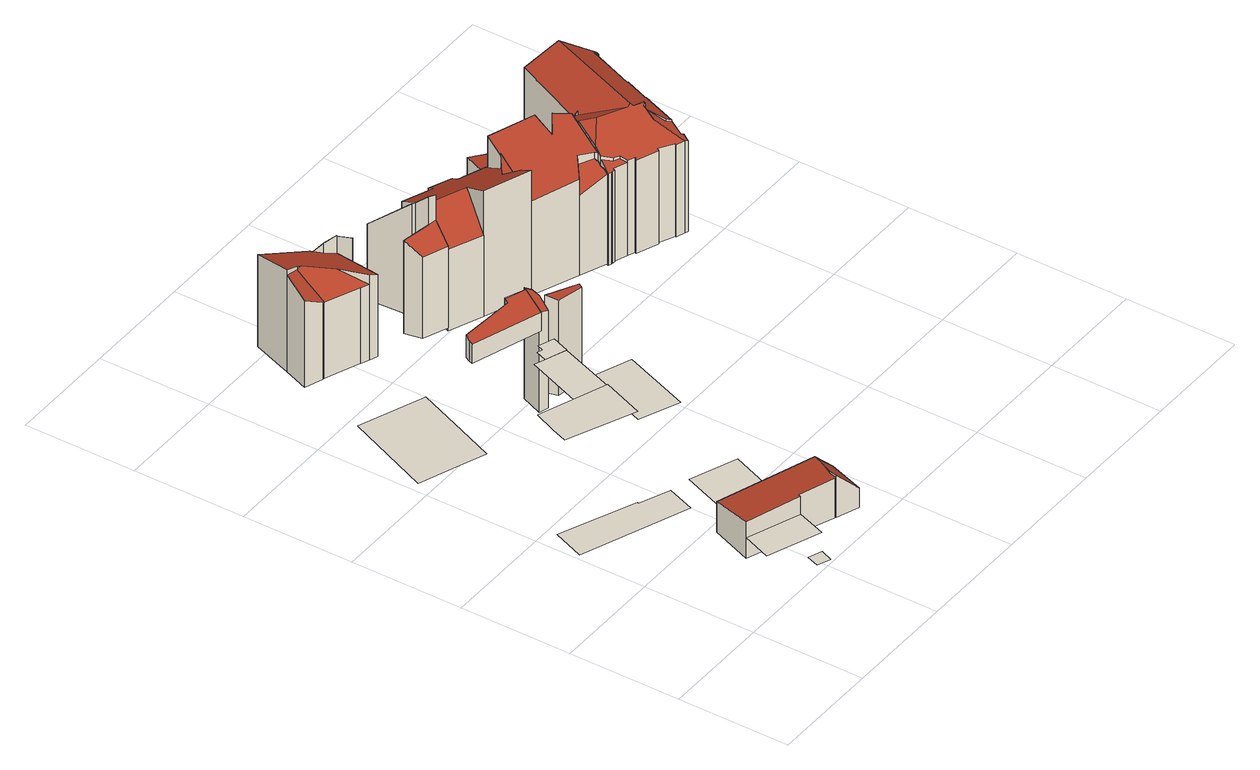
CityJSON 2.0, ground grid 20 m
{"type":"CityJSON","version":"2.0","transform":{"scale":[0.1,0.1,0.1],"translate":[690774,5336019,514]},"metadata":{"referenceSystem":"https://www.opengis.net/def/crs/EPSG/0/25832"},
"CityObjects":{
"building1":{"type":"Building","attributes":{"area_m2":55.53,"max_x":690797.88,"max_y":5336030,"min_x":690786.38,"min_y":5336021.5,"rf_extrusion_mode":"skip","rf_force_lod11":false,"rf_h_ground":518.7,"rf_h_pc_98p":0,"rf_h_roof_50p":0,"rf_h_roof_70p":0,"rf_h_roof_max":0,"rf_h_roof_min":0,"rf_is_glass_roof":false,"rf_nodata_frac":0.977,"rf_nodata_r":0,"rf_pc_select":"_HIGHEST_YET_INSUFFICIENT_COVERAGE","rf_pc_year":2026,"rf_pointcloud_unusable":true,"rf_pt_density":11.2,"rf_roof_planes":0,"rf_roof_type":"no points","rf_success":true,"rf_t_run":9,"source_file":"690_5336.gml"},"geometry":[{"type":"MultiSurface","lod":"0","boundaries":[[[0,1,2,3]]]}]},
"building2":{"type":"Building","attributes":{"area_m2":118.25,"max_x":690795.81,"max_y":5336057,"min_x":690774.81,"min_y":5336044,"rf_extrusion_mode":"skip","rf_force_lod11":false,"rf_h_ground":514.73,"rf_h_pc_98p":0,"rf_h_roof_50p":0,"rf_h_roof_70p":0,"rf_h_roof_max":0,"rf_h_roof_min":0,"rf_is_glass_roof":false,"rf_nodata_frac":1,"rf_nodata_r":0,"rf_pc_select":"_HIGHEST_YET_INSUFFICIENT_COVERAGE","rf_pc_year":0,"rf_pointcloud_unusable":true,"rf_pt_density":0,"rf_roof_planes":0,"rf_roof_type":"no points","rf_success":true,"rf_t_run":0,"source_file":"690_5336.gml"},"geometry":[{"type":"MultiSurface","lod":"0","boundaries":[[[4,5,6,7,8,9,10]]]}]},
"building3":{"type":"Building","attributes":{"area_m2":5.8,"max_x":690795.94,"max_y":5336022.5,"min_x":690792.81,"min_y":5336019,"rf_extrusion_mode":"skip","rf_force_lod11":false,"rf_h_ground":515.04,"rf_h_pc_98p":0,"rf_h_roof_50p":0,"rf_h_roof_70p":0,"rf_h_roof_max":0,"rf_h_roof_min":0,"rf_is_glass_roof":false,"rf_nodata_frac":0.25,"rf_nodata_r":0,"rf_pc_select":"_HIGHEST_YET_INSUFFICIENT_COVERAGE","rf_pc_year":2026,"rf_pointcloud_unusable":true,"rf_pt_density":12.44,"rf_roof_planes":0,"rf_roof_type":"no points","rf_success":true,"rf_t_run":3,"source_file":"690_5336.gml"},"geometry":[{"type":"MultiSurface","lod":"0","boundaries":[[[11,12,13,14]]]}]},
"building4":{"type":"Building","attributes":{"area_m2":101.1,"max_x":690793.38,"max_y":5336063.5,"min_x":690778.38,"min_y":5336051.5,"rf_extrusion_mode":"skip","rf_force_lod11":false,"rf_h_ground":532.24,"rf_h_pc_98p":0,"rf_h_roof_50p":0,"rf_h_roof_70p":0,"rf_h_roof_max":0,"rf_h_roof_min":0,"rf_is_glass_roof":false,"rf_nodata_frac":1,"rf_nodata_r":0,"rf_pc_select":"_HIGHEST_YET_INSUFFICIENT_COVERAGE","rf_pc_year":0,"rf_pointcloud_unusable":true,"rf_pt_density":0,"rf_roof_planes":0,"rf_roof_type":"no points","rf_success":true,"rf_t_run":0,"source_file":"690_5336.gml"},"geometry":[{"type":"MultiSurface","lod":"0","boundaries":[[[15,16,17,18,19]]]}]},
"building5":{"type":"Building","attributes":{"area_m2":160.46,"max_x":690811.12,"max_y":5336037.5,"min_x":690788.38,"min_y":5336023,"rf_extrusion_mode":"standard","rf_force_lod11":false,"rf_h_ground":514.7,"rf_h_pc_98p":0,"rf_h_roof_50p":521.71,"rf_h_roof_70p":521.96,"rf_h_roof_max":522.35,"rf_h_roof_min":518.34,"rf_is_glass_roof":false,"rf_nodata_frac":0.54,"rf_nodata_r":0,"rf_pc_select":"_HIGHEST_YET_INSUFFICIENT_COVERAGE","rf_pc_year":2026,"rf_pointcloud_unusable":false,"rf_pt_density":106.25,"rf_ridgelines":0,"rf_rmse_lod22":0.366,"rf_roof_planes":8,"rf_roof_type":"slanted","rf_success":true,"rf_t_run":73,"rf_volume_lod22":1045.81,"source_file":"690_5336.gml"},"children":["building5-1"]},
"building5-1":{"type":"BuildingPart","parents":["building5"],"geometry":[{"type":"Solid","lod":"2.2","boundaries":[[[[20,21,22,23,24,25,26,27,28]],[[29,21,20,30]],[[30,20,28,31]],[[31,28,27,32]],[[33,24,23,34]],[[32,27,26,35]],[[34,23,22,36]],[[37,38,25,24,33]],[[36,22,21,29]],[[39,40,38,37]],[[35,26,25,38]],[[40,39,41]],[[40,41,36,29,30,31,32,35,38]],[[41,39,37,33,34,36]]]],"semantics":{"surfaces":[{"type":"GroundSurface"},{"type":"WallSurface","on_footprint_edge":true},{"type":"WallSurface","on_footprint_edge":false},{"type":"RoofSurface","rf_azimuth":6.08,"rf_h_roof_50p":521.41,"rf_h_roof_70p":521.65,"rf_h_roof_max":522.55,"rf_h_roof_min":520.53,"rf_slope":9.04},{"type":"RoofSurface","rf_azimuth":107.22,"rf_h_roof_50p":520.09,"rf_h_roof_70p":520.89,"rf_h_roof_max":522.55,"rf_h_roof_min":517.93,"rf_slope":44.52}],"values":[[0,1,1,1,1,1,1,1,1,2,1,2,3,4]]}}]},
"building6":{"type":"Building","attributes":{"area_m2":212.73,"max_x":690792.81,"max_y":5336096.5,"min_x":690774.56,"min_y":5336076.5,"rf_extrusion_mode":"standard","rf_force_lod11":false,"rf_h_ground":515.73,"rf_h_pc_98p":0,"rf_h_roof_50p":534.66,"rf_h_roof_70p":534.77,"rf_h_roof_max":535.05,"rf_h_roof_min":531,"rf_is_glass_roof":false,"rf_nodata_frac":0.582,"rf_nodata_r":0,"rf_pc_select":"_HIGHEST_YET_INSUFFICIENT_COVERAGE","rf_pc_year":2026,"rf_pointcloud_unusable":false,"rf_pt_density":7.04,"rf_ridgelines":0,"rf_rmse_lod22":0,"rf_roof_planes":2,"rf_roof_type":"slanted","rf_success":true,"rf_t_run":19,"rf_volume_lod22":0,"source_file":"690_5336.gml"},"geometry":[{"type":"MultiSurface","lod":"0","boundaries":[[[42,43,44,45,46,47,48,49]]]}]},
"building7":{"type":"Building","attributes":{"area_m2":65.28,"max_x":690797.19,"max_y":5336071,"min_x":690787.69,"min_y":5336059,"rf_extrusion_mode":"skip","rf_force_lod11":false,"rf_h_ground":531.93,"rf_h_pc_98p":0,"rf_h_roof_50p":0,"rf_h_roof_70p":0,"rf_h_roof_max":0,"rf_h_roof_min":0,"rf_is_glass_roof":false,"rf_nodata_frac":0.969,"rf_nodata_r":0,"rf_pc_select":"_HIGHEST_YET_INSUFFICIENT_COVERAGE","rf_pc_year":2026,"rf_pointcloud_unusable":true,"rf_pt_density":4.5,"rf_roof_planes":0,"rf_roof_type":"no points","rf_success":true,"rf_t_run":5,"source_file":"690_5336.gml"},"geometry":[{"type":"MultiSurface","lod":"0","boundaries":[[[50,51,52,53]]]}]},
"building8":{"type":"Building","attributes":{"area_m2":98.35,"max_x":690802.12,"max_y":5336063,"min_x":690790.44,"min_y":5336048.5,"rf_extrusion_mode":"skip","rf_force_lod11":false,"rf_h_ground":530.83,"rf_h_pc_98p":0,"rf_h_roof_50p":0,"rf_h_roof_70p":0,"rf_h_roof_max":0,"rf_h_roof_min":0,"rf_is_glass_roof":false,"rf_nodata_frac":0.954,"rf_nodata_r":0,"rf_pc_select":"_HIGHEST_YET_INSUFFICIENT_COVERAGE","rf_pc_year":2026,"rf_pointcloud_unusable":true,"rf_pt_density":10.67,"rf_roof_planes":0,"rf_roof_type":"no points","rf_success":true,"rf_t_run":2,"source_file":"690_5336.gml"},"geometry":[{"type":"MultiSurface","lod":"0","boundaries":[[[54,55,56,57]]]}]},
"building9":{"type":"Building","attributes":{"area_m2":113.41,"max_x":690807.62,"max_y":5336048,"min_x":690794.75,"min_y":5336033,"rf_extrusion_mode":"standard","rf_force_lod11":false,"rf_h_ground":514.87,"rf_h_pc_98p":0,"rf_h_roof_50p":518.56,"rf_h_roof_70p":518.6,"rf_h_roof_max":518.79,"rf_h_roof_min":518.4,"rf_is_glass_roof":false,"rf_nodata_frac":0.562,"rf_nodata_r":0,"rf_pc_select":"_HIGHEST_YET_INSUFFICIENT_COVERAGE","rf_pc_year":2026,"rf_pointcloud_unusable":false,"rf_pt_density":38.87,"rf_ridgelines":0,"rf_rmse_lod22":0,"rf_roof_planes":2,"rf_roof_type":"slanted","rf_success":true,"rf_t_run":36,"rf_volume_lod22":0,"source_file":"690_5336.gml"},"geometry":[{"type":"MultiSurface","lod":"0","boundaries":[[[58,59,60,61]]]}]},
"building10":{"type":"Building","attributes":{"area_m2":12.14,"max_x":690798.31,"max_y":5336073,"min_x":690793.38,"min_y":5336069,"rf_extrusion_mode":"skip","rf_force_lod11":false,"rf_h_ground":531.98,"rf_h_pc_98p":0,"rf_h_roof_50p":0,"rf_h_roof_70p":0,"rf_h_roof_max":0,"rf_h_roof_min":0,"rf_is_glass_roof":false,"rf_nodata_frac":0.854,"rf_nodata_r":0,"rf_pc_select":"_HIGHEST_YET_INSUFFICIENT_COVERAGE","rf_pc_year":2026,"rf_pointcloud_unusable":true,"rf_pt_density":9.14,"rf_roof_planes":0,"rf_roof_type":"no points","rf_success":true,"rf_t_run":3,"source_file":"690_5336.gml"},"geometry":[{"type":"MultiSurface","lod":"0","boundaries":[[[62,63,64,65,66,67]]]}]},
"building11":{"type":"Building","attributes":{"area_m2":177.84,"max_x":690805,"max_y":5336092,"min_x":690786.44,"min_y":5336074.5,"rf_extrusion_mode":"standard","rf_force_lod11":false,"rf_h_ground":530.38,"rf_h_pc_98p":0,"rf_h_roof_50p":534.6,"rf_h_roof_70p":534.94,"rf_h_roof_max":535.57,"rf_h_roof_min":533.86,"rf_is_glass_roof":false,"rf_nodata_frac":0.582,"rf_nodata_r":0,"rf_pc_select":"_HIGHEST_YET_INSUFFICIENT_COVERAGE","rf_pc_year":2026,"rf_pointcloud_unusable":false,"rf_pt_density":15,"rf_ridgelines":0,"rf_rmse_lod22":1.59,"rf_roof_planes":4,"rf_roof_type":"slanted","rf_success":true,"rf_t_run":35,"rf_volume_lod22":176.62,"source_file":"690_5336.gml"},"children":["building11-1"]},
"building11-1":{"type":"BuildingPart","parents":["building11"],"geometry":[{"type":"Solid","lod":"2.2","boundaries":[[[[68,69,70,71,72,73,74]],[[75,69,68,76]],[[77,70,69,75]],[[76,68,74,78]],[[78,74,73,79]],[[79,73,72,80]],[[80,72,71,81]],[[81,71,70,77]],[[81,77,75,76,78,79,80]]]],"semantics":{"surfaces":[{"type":"GroundSurface"},{"type":"WallSurface","on_footprint_edge":true},{"type":"RoofSurface","rf_azimuth":197.82,"rf_h_roof_50p":534.74,"rf_h_roof_70p":535,"rf_h_roof_max":535.82,"rf_h_roof_min":534.07,"rf_slope":22.15}],"values":[[0,1,1,1,1,1,1,1,2]]}}]},
"building12":{"type":"Building","attributes":{"area_m2":165.88,"max_x":690801.81,"max_y":5336120.5,"min_x":690784.88,"min_y":5336104,"rf_extrusion_mode":"standard","rf_force_lod11":false,"rf_h_ground":515.28,"rf_h_pc_98p":0,"rf_h_roof_50p":531.45,"rf_h_roof_70p":532.39,"rf_h_roof_max":534.42,"rf_h_roof_min":529.34,"rf_h_roof_ridge":533.13,"rf_is_glass_roof":false,"rf_nodata_frac":0.485,"rf_nodata_r":0,"rf_pc_select":"_HIGHEST_YET_INSUFFICIENT_COVERAGE","rf_pc_year":2026,"rf_pointcloud_unusable":false,"rf_pt_density":13.06,"rf_ridgelines":2,"rf_rmse_lod22":0.386,"rf_roof_planes":6,"rf_roof_type":"slanted","rf_success":true,"rf_t_run":27,"rf_volume_lod22":2666.21,"source_file":"690_5336.gml"},"children":["building12-1"]},
"building12-1":{"type":"BuildingPart","parents":["building12"],"geometry":[{"type":"Solid","lod":"2.2","boundaries":[[[[82,83,84,85,86,87,88,89,90,91,92,93,94]],[[95,96,82,94,97]],[[96,95,98]],[[99,87,86,100]],[[101,88,87,99]],[[102,89,88,101]],[[103,90,89,102,104]],[[105,84,83,106]],[[107,85,84,105]],[[108,109,93,92,110]],[[97,94,93,109]],[[110,92,91,111]],[[112,113,114]],[[111,115,114]],[[100,86,85,107]],[[115,111,91,90,103]],[[106,83,82,96]],[[113,112,109,108]],[[104,102,116,117]],[[117,116,118,119]],[[119,118,120]],[[113,108,110,111,114]],[[120,118,116,107,105,106,96,98]],[[116,102,101,99,100,107]],[[119,120,98,95,97,109,112,114,115,103,104,117]]]],"semantics":{"surfaces":[{"type":"GroundSurface"},{"type":"WallSurface","on_footprint_edge":true},{"type":"WallSurface","on_footprint_edge":false},{"type":"RoofSurface","rf_azimuth":12.94,"rf_h_roof_50p":529.82,"rf_h_roof_70p":530.28,"rf_h_roof_max":531.16,"rf_h_roof_min":528.64,"rf_slope":53.8},{"type":"RoofSurface","rf_azimuth":200.93,"rf_h_roof_50p":531.39,"rf_h_roof_70p":531.89,"rf_h_roof_max":533.23,"rf_h_roof_min":529.88,"rf_slope":28.99},{"type":"RoofSurface","rf_azimuth":150.1,"rf_h_roof_50p":532.22,"rf_h_roof_70p":532.74,"rf_h_roof_max":533.92,"rf_h_roof_min":530.18,"rf_slope":35.07},{"type":"RoofSurface","rf_azimuth":77.06,"rf_h_roof_50p":531.25,"rf_h_roof_70p":532.01,"rf_h_roof_max":534.49,"rf_h_roof_min":528.33,"rf_slope":24.12}],"values":[[0,1,2,1,1,1,1,1,1,1,1,1,2,2,1,1,1,2,2,2,2,3,4,5,6]]}}]},
"building13":{"type":"Building","attributes":{"area_m2":359.8,"max_x":690824.88,"max_y":5336087.5,"min_x":690795,"min_y":5336060.5,"rf_extrusion_mode":"standard","rf_force_lod11":false,"rf_h_ground":514.61,"rf_h_pc_98p":0,"rf_h_roof_50p":532.98,"rf_h_roof_70p":533.45,"rf_h_roof_max":535.52,"rf_h_roof_min":532.09,"rf_h_roof_ridge":532.59,"rf_is_glass_roof":false,"rf_nodata_frac":0.483,"rf_nodata_r":0,"rf_pc_select":"_HIGHEST_YET_INSUFFICIENT_COVERAGE","rf_pc_year":2026,"rf_pointcloud_unusable":false,"rf_pt_density":21.62,"rf_ridgelines":1,"rf_rmse_lod22":8.16,"rf_roof_planes":8,"rf_roof_type":"slanted","rf_success":true,"rf_t_run":61,"rf_volume_lod22":271.05,"source_file":"690_5336.gml"},"children":["building13-1","building13-2"]},
"building13-1":{"type":"BuildingPart","parents":["building13"],"geometry":[{"type":"Solid","lod":"2.2","boundaries":[[[[121,122,123,124]],[[125,123,122,126]],[[127,124,123,125]],[[128,121,124,127]],[[126,122,121,128]],[[126,128,127,125]]]],"semantics":{"surfaces":[{"type":"GroundSurface"},{"type":"WallSurface","on_footprint_edge":true},{"type":"RoofSurface","rf_azimuth":155.1,"rf_h_roof_50p":532.8,"rf_h_roof_70p":532.94,"rf_h_roof_max":533.26,"rf_h_roof_min":532.35,"rf_slope":11.82}],"values":[[0,1,1,1,1,2]]}}]},
"building13-2":{"type":"BuildingPart","parents":["building13"],"geometry":[{"type":"Solid","lod":"2.2","boundaries":[[[[129,130,131,132,133]],[[134,130,129,135]],[[135,129,133,136]],[[137,131,130,134]],[[138,132,131,137]],[[136,133,132,138]],[[136,138,137,134,135]]]],"semantics":{"surfaces":[{"type":"GroundSurface"},{"type":"WallSurface","on_footprint_edge":true},{"type":"RoofSurface","rf_azimuth":170.48,"rf_h_roof_50p":534.55,"rf_h_roof_70p":534.93,"rf_h_roof_max":535.84,"rf_h_roof_min":533.54,"rf_slope":30.29}],"values":[[0,1,1,1,1,1,2]]}}]},
"building14":{"type":"Building","attributes":{"area_m2":167.84,"max_x":690814.25,"max_y":5336116,"min_x":690797.38,"min_y":5336099.5,"rf_extrusion_mode":"standard","rf_force_lod11":false,"rf_h_ground":515.13,"rf_h_pc_98p":0,"rf_h_roof_50p":532.86,"rf_h_roof_70p":533.38,"rf_h_roof_max":535.61,"rf_h_roof_min":531.11,"rf_is_glass_roof":false,"rf_nodata_frac":0.7,"rf_nodata_r":0,"rf_pc_select":"_HIGHEST_YET_INSUFFICIENT_COVERAGE","rf_pc_year":2026,"rf_pointcloud_unusable":false,"rf_pt_density":10.59,"rf_ridgelines":0,"rf_rmse_lod22":1.65,"rf_roof_planes":4,"rf_roof_type":"slanted","rf_success":true,"rf_t_run":15,"rf_volume_lod22":1025.68,"source_file":"690_5336.gml"},"children":["building14-1","building14-2"]},
"building14-1":{"type":"BuildingPart","parents":["building14"],"geometry":[{"type":"Solid","lod":"2.2","boundaries":[[[[139,140,141,142,143,144,145,146,147]],[[148,140,139,149]],[[150,151,142,141,152]],[[153,143,142,151]],[[154,146,145,155]],[[156,144,143,153]],[[157,147,146,154,158]],[[158,154,151,150]],[[152,141,140,148]],[[149,139,147,157]],[[155,145,144,156]],[[149,157,158,150,152,148]],[[155,156,153,151,154]]]],"semantics":{"surfaces":[{"type":"GroundSurface"},{"type":"WallSurface","on_footprint_edge":true},{"type":"WallSurface","on_footprint_edge":false},{"type":"RoofSurface","rf_azimuth":28.07,"rf_h_roof_50p":532.47,"rf_h_roof_70p":534.18,"rf_h_roof_max":538.53,"rf_h_roof_min":528.52,"rf_slope":46.12},{"type":"RoofSurface","rf_azimuth":201.78,"rf_h_roof_50p":532.26,"rf_h_roof_70p":532.72,"rf_h_roof_max":538.53,"rf_h_roof_min":530.86,"rf_slope":39.88}],"values":[[0,1,1,1,1,1,1,2,1,1,1,3,4]]}}]},
"building14-2":{"type":"BuildingPart","parents":["building14"],"geometry":[{"type":"Solid","lod":"2.2","boundaries":[[[[159,160,161]],[[162,161,160,163]],[[164,159,161,162]],[[163,160,159,164]],[[163,164,162]]]],"semantics":{"surfaces":[{"type":"GroundSurface"},{"type":"WallSurface","on_footprint_edge":true},{"type":"RoofSurface","rf_azimuth":24.41,"rf_h_roof_50p":528.65,"rf_h_roof_70p":529,"rf_h_roof_max":530.12,"rf_h_roof_min":527.68,"rf_slope":59.37}],"values":[[0,1,1,1,2]]}}]},
"building15":{"type":"Building","attributes":{"area_m2":195.93,"max_x":690828.19,"max_y":5336111,"min_x":690809.56,"min_y":5336094,"rf_extrusion_mode":"standard","rf_force_lod11":false,"rf_h_ground":514.5,"rf_h_pc_98p":0,"rf_h_roof_50p":533.94,"rf_h_roof_70p":534.5,"rf_h_roof_max":536.27,"rf_h_roof_min":531.11,"rf_h_roof_ridge":535.32,"rf_is_glass_roof":false,"rf_nodata_frac":0.662,"rf_nodata_r":0,"rf_pc_select":"_HIGHEST_YET_INSUFFICIENT_COVERAGE","rf_pc_year":2026,"rf_pointcloud_unusable":false,"rf_pt_density":10.07,"rf_ridgelines":1,"rf_rmse_lod22":0.981,"rf_roof_planes":3,"rf_roof_type":"slanted","rf_success":true,"rf_t_run":32,"rf_volume_lod22":3815.87,"source_file":"690_5336.gml"},"children":["building15-1"]},
"building15-1":{"type":"BuildingPart","parents":["building15"],"geometry":[{"type":"Solid","lod":"2.2","boundaries":[[[[165,166,167,168,169,170,171,172,173,174,175,176]],[[177,172,171,178]],[[179,173,172,177]],[[178,171,170,180]],[[180,170,169,181]],[[181,169,168,182]],[[183,166,165,184]],[[185,167,166,183]],[[184,186,187]],[[188,174,173,179]],[[189,175,174,188,190]],[[186,184,165,176,191]],[[192,193,194]],[[190,188,194]],[[182,168,167,185]],[[191,176,175,189,195]],[[195,189,193,192]],[[187,185,183,184]],[[195,192,194,188,179,177,178,180,181,182,185,187,186,191]],[[193,189,190,194]]]],"semantics":{"surfaces":[{"type":"GroundSurface"},{"type":"WallSurface","on_footprint_edge":true},{"type":"WallSurface","on_footprint_edge":false},{"type":"RoofSurface","rf_azimuth":201.01,"rf_h_roof_50p":533.13,"rf_h_roof_70p":534.25,"rf_h_roof_max":538.26,"rf_h_roof_min":530.23,"rf_slope":43.2},{"type":"RoofSurface","rf_azimuth":21.63,"rf_h_roof_50p":533.82,"rf_h_roof_70p":535.14,"rf_h_roof_max":538.54,"rf_h_roof_min":530.19,"rf_slope":30.59},{"type":"RoofSurface","rf_azimuth":179.16,"rf_h_roof_50p":535.66,"rf_h_roof_70p":535.9,"rf_h_roof_max":536.68,"rf_h_roof_min":534.44,"rf_slope":25.97}],"values":[[0,1,1,1,1,1,1,1,2,1,1,1,2,2,1,1,2,3,4,5]]}}]},
"building16":{"type":"Building","attributes":{"area_m2":160.98,"max_x":690840.81,"max_y":5336104.5,"min_x":690823.75,"min_y":5336088.5,"rf_extrusion_mode":"standard","rf_force_lod11":false,"rf_h_ground":514.56,"rf_h_pc_98p":0,"rf_h_roof_50p":532.18,"rf_h_roof_70p":533.89,"rf_h_roof_max":536.27,"rf_h_roof_min":530.03,"rf_is_glass_roof":false,"rf_nodata_frac":0.599,"rf_nodata_r":0,"rf_pc_select":"_HIGHEST_YET_INSUFFICIENT_COVERAGE","rf_pc_year":2026,"rf_pointcloud_unusable":false,"rf_pt_density":50.25,"rf_ridgelines":0,"rf_rmse_lod22":0.917,"rf_roof_planes":9,"rf_roof_type":"slanted","rf_success":true,"rf_t_run":35,"rf_volume_lod22":3277.79,"source_file":"690_5336.gml"},"children":["building16-1"]},
"building16-1":{"type":"BuildingPart","parents":["building16"],"geometry":[{"type":"Solid","lod":"2.2","boundaries":[[[[196,197,198,199,200,201,202,203,204,205]],[[206,207,203,202,208]],[[209,204,203,207]],[[210,200,199,211,212]],[[213,205,204,209]],[[214,215,196,205,213,216]],[[217,201,200,210]],[[218,208,202,201,217]],[[211,199,198,219]],[[220,221,208,218]],[[219,198,197,222,223]],[[223,222,224,225]],[[226,227,221,220]],[[227,228,207,206]],[[216,213,228,227,226]],[[229,230,231,215,214]],[[232,233,234,235]],[[235,234,231,230]],[[225,224,233,232]],[[222,197,196,215]],[[212,211,236,237]],[[237,236,230,229]],[[227,206,208,221]],[[228,213,209,207]],[[237,229,214,216,226,220,218,217,210,212]],[[222,215,231,234,233,224]],[[230,236,211,219,223,225,232,235]]]],"semantics":{"surfaces":[{"type":"GroundSurface"},{"type":"WallSurface","on_footprint_edge":true},{"type":"WallSurface","on_footprint_edge":false},{"type":"RoofSurface","rf_azimuth":7.25,"rf_h_roof_50p":530.98,"rf_h_roof_70p":536.95,"rf_h_roof_max":538.15,"rf_h_roof_min":529.79,"rf_slope":37.49},{"type":"RoofSurface","rf_azimuth":20.09,"rf_h_roof_50p":530.09,"rf_h_roof_70p":530.36,"rf_h_roof_max":537.84,"rf_h_roof_min":529.52,"rf_slope":31.36},{"type":"RoofSurface","rf_azimuth":205.95,"rf_h_roof_50p":535.66,"rf_h_roof_70p":536.58,"rf_h_roof_max":538.26,"rf_h_roof_min":532.8,"rf_slope":24.04},{"type":"RoofSurface","rf_azimuth":189.82,"rf_h_roof_50p":531.64,"rf_h_roof_70p":531.8,"rf_h_roof_max":532.14,"rf_h_roof_min":530.42,"rf_slope":42.66},{"type":"RoofSurface","rf_azimuth":230.39,"rf_h_roof_50p":532.16,"rf_h_roof_70p":532.63,"rf_h_roof_max":534.65,"rf_h_roof_min":530.42,"rf_slope":36.21}],"values":[[0,1,1,1,1,1,1,1,1,2,1,2,2,2,2,2,2,2,2,1,2,2,3,4,5,6,7]]}}]},
"building17":{"type":"Building","attributes":{"area_m2":28.83,"max_x":690843.75,"max_y":5336116,"min_x":690836.75,"min_y":5336109,"rf_extrusion_mode":"standard","rf_force_lod11":false,"rf_h_ground":514.51,"rf_h_pc_98p":0,"rf_h_roof_50p":520.18,"rf_h_roof_70p":521.55,"rf_h_roof_max":522,"rf_h_roof_min":519.98,"rf_is_glass_roof":false,"rf_nodata_frac":0.623,"rf_nodata_r":0,"rf_pc_select":"_HIGHEST_YET_INSUFFICIENT_COVERAGE","rf_pc_year":2026,"rf_pointcloud_unusable":false,"rf_pt_density":70.79,"rf_ridgelines":0,"rf_rmse_lod22":0.244,"rf_roof_planes":2,"rf_roof_type":"slanted","rf_success":true,"rf_t_run":23,"rf_volume_lod22":179.3,"source_file":"690_5336.gml"},"children":["building17-1"]},
"building17-1":{"type":"BuildingPart","parents":["building17"],"geometry":[{"type":"Solid","lod":"2.2","boundaries":[[[[238,239,240,241,242,243]],[[244,242,241,245]],[[246,243,242,244]],[[247,238,243,246]],[[245,241,240,248]],[[248,240,239,249]],[[249,239,238,247]],[[249,247,246,244,245,248]]]],"semantics":{"surfaces":[{"type":"GroundSurface"},{"type":"WallSurface","on_footprint_edge":true},{"type":"RoofSurface","rf_azimuth":110.78,"rf_h_roof_50p":520.76,"rf_h_roof_70p":521.09,"rf_h_roof_max":521.59,"rf_h_roof_min":519.86,"rf_slope":18.45}],"values":[[0,1,1,1,1,1,1,2]]}}]},
"building18":{"type":"Building","attributes":{"area_m2":337.88,"max_x":690859.69,"max_y":5336112,"min_x":690836.62,"min_y":5336083,"rf_extrusion_mode":"standard","rf_force_lod11":false,"rf_h_ground":514.51,"rf_h_pc_98p":0,"rf_h_roof_50p":535.7,"rf_h_roof_70p":536.52,"rf_h_roof_max":537.64,"rf_h_roof_min":532.51,"rf_h_roof_ridge":537.81,"rf_is_glass_roof":false,"rf_nodata_frac":0.00148,"rf_nodata_r":0,"rf_pc_select":"PREFERRED_AND_LATEST","rf_pc_year":2026,"rf_pointcloud_unusable":false,"rf_pt_density":584.37,"rf_ridgelines":3,"rf_rmse_lod22":1.32,"rf_roof_planes":23,"rf_roof_type":"slanted","rf_success":true,"rf_t_run":199,"rf_volume_lod22":7111.77,"source_file":"690_5336.gml"},"children":["building18-1"]},
"building18-1":{"type":"BuildingPart","parents":["building18"],"geometry":[{"type":"Solid","lod":"2.2","boundaries":[[[[250,251,252,253,254,255,256,257,258,259,260,261,262,263,264,265,266,267,268,269,270,271,272,273,274,275,276,277,278,279,280,281,282,283]],[[284,275,274,285]],[[286,276,275,284]],[[285,274,273,287]],[[287,273,272,288]],[[289,257,256,290]],[[290,256,255,291]],[[292,270,269,293]],[[294,271,270,292]],[[295,296,297,298]],[[296,265,264,299]],[[300,253,252,301]],[[302,254,253,300]],[[303,251,250,304]],[[305,278,277,306]],[[306,277,276,286]],[[288,272,271,294,307]],[[301,252,251,303]],[[308,266,265,296,295]],[[309,267,266,308]],[[310,283,282,311]],[[304,250,283,310]],[[293,269,268,312]],[[313,258,257,289]],[[314,315,259,258,313]],[[299,264,263,316]],[[316,263,262,317]],[[298,297,318,319]],[[320,321,322]],[[312,323,322]],[[319,318,315,314]],[[324,260,259,315]],[[325,326,327]],[[328,329,330]],[[329,328,311,331]],[[332,261,260,324]],[[317,262,261,332]],[[331,311,282,281,333]],[[323,312,268,267,309]],[[307,294,334]],[[321,320,334]],[[335,336,337,338]],[[336,335,339]],[[291,255,254,302]],[[338,337,326,325]],[[333,281,280,340]],[[340,280,279,341]],[[341,279,278,305]],[[307,334,320,342,343,287,288]],[[317,332,324,315,318,297,296,299,316]],[[323,309,344,342,320,322]],[[321,334,294,292,293,312,322]],[[336,339,301,303,304,310,311,328,330,337]],[[344,308,295,298,319,314,313,289,290,291,302,300,301,339,335,338,325,327,343,342]],[[308,344,309]],[[341,305,306,286,284,285,287,343,327,326,337,330,329,331,333,340]]]],"semantics":{"surfaces":[{"type":"GroundSurface"},{"type":"WallSurface","on_footprint_edge":true},{"type":"WallSurface","on_footprint_edge":false},{"type":"RoofSurface","rf_azimuth":291.33,"rf_h_roof_50p":536.18,"rf_h_roof_70p":536.8,"rf_h_roof_max":537.83,"rf_h_roof_min":534.32,"rf_slope":25.69},{"type":"RoofSurface","rf_azimuth":202.73,"rf_h_roof_50p":532.79,"rf_h_roof_70p":532.99,"rf_h_roof_max":533.96,"rf_h_roof_min":532.22,"rf_slope":33.97},{"type":"RoofSurface","rf_azimuth":29.37,"rf_h_roof_50p":536.39,"rf_h_roof_70p":536.82,"rf_h_roof_max":537.97,"rf_h_roof_min":534.85,"rf_slope":29.55},{"type":"RoofSurface","rf_azimuth":326.97,"rf_h_roof_50p":533.58,"rf_h_roof_70p":534.01,"rf_h_roof_max":534.91,"rf_h_roof_min":532.31,"rf_slope":57.27},{"type":"RoofSurface","rf_azimuth":136.37,"rf_h_roof_50p":533.92,"rf_h_roof_70p":534.67,"rf_h_roof_max":536.85,"rf_h_roof_min":532.18,"rf_slope":34.82},{"type":"RoofSurface","rf_azimuth":199.91,"rf_h_roof_50p":535.03,"rf_h_roof_70p":536.03,"rf_h_roof_max":537.97,"rf_h_roof_min":532.43,"rf_slope":38.94},{"type":"RoofSurface","rf_azimuth":256.67,"rf_h_roof_50p":536.76,"rf_h_roof_70p":537.02,"rf_h_roof_max":537.83,"rf_h_roof_min":535.71,"rf_slope":34.18},{"type":"RoofSurface","rf_azimuth":110.42,"rf_h_roof_50p":535.45,"rf_h_roof_70p":536.39,"rf_h_roof_max":537.83,"rf_h_roof_min":532.63,"rf_slope":35.93}],"values":[[0,1,1,1,1,1,1,1,1,2,1,1,1,1,1,1,1,1,1,1,1,1,1,1,1,1,1,2,2,2,2,1,2,2,2,1,1,1,1,2,2,2,2,1,2,1,1,1,3,4,5,6,7,8,9,10]]}}]}
},
"vertices":[
[219,24,47],[238,76,47],[144,111,47],[124,60,47],
[8,324,7],[199,251,7],[218,301,7],[164,323,7],[165,325,7],[44,376,7],[31,381,7],
[220,24,10],[196,33,10],[188,11,10],[211,2,10],
[44,376,182],[165,325,182],[194,400,182],[72,445,182],[55,405,182],
[144,111,7],[173,185,7],[340,120,7],[371,108,7],[345,41,7],[305,56,7],[302,57,7],[241,81,7],[238,76,7],[173,185,65],[144,111,77],[238,76,81],[241,81,80],[345,41,44],[371,108,40],[302,57,83],[340,120,73],[305,56,87],[305,56,83],[312,73,84],[312,73,80],[329,97,76],
[6,619,17],[78,592,17],[124,574,17],[143,619,17],[188,730,17],[183,732,17],[163,740,17],[71,775,17],
[137,421,179],[194,400,179],[232,501,179],[175,522,179],
[235,294,168],[281,415,168],[210,442,168],[164,323,168],
[290,139,9],[337,259,9],[254,291,9],[208,171,9],
[194,515,180],[232,501,180],[243,532,180],[215,542,180],[211,531,180],[201,534,180],
[143,619,164],[147,628,164],[241,616,164],[244,623,164],[281,610,164],[265,571,164],[140,612,164],[147,628,207],[143,619,203],[241,616,214],[140,612,200],[265,571,200],[281,610,217],[244,623,218],
[220,855,13],[205,861,13],[205,862,13],[144,886,13],[140,887,13],[140,886,13],[109,898,13],[125,941,13],[152,1014,13],[242,980,13],[278,966,13],[272,951,13],[234,850,13],[220,855,176],[220,855,158],[234,850,170],[202,902,179],[140,886,161],[140,887,161],[109,898,178],[125,941,199],[152,1014,189],[125,941,209],[205,862,158],[205,861,158],[144,886,158],[272,951,177],[272,951,143],[278,966,155],[242,980,148],[251,960,152],[251,960,172],[244,975,153],[242,980,153],[154,943,190],[154,943,196],[159,943,191],[159,943,193],[164,942,191],
[369,567,6],[317,574,6],[311,596,6],[373,575,6],[311,596,193],[317,574,188],[373,575,184],[369,567,183],
[283,570,6],[266,575,6],[282,613,6],[291,605,6],[293,593,6],[266,575,197],[283,570,193],[293,593,205],[282,613,218],[291,605,212],
[348,864,11],[344,944,11],[403,921,11],[368,835,11],[355,803,11],[311,820,11],[306,851,11],[354,838,11],[354,863,11],[344,944,156],[348,864,227],[368,835,244],[368,835,196],[403,921,148],[355,803,167],[354,838,195],[306,851,189],[311,820,167],[354,863,225],[354,838,248],
[319,954,11],[273,953,11],[279,969,11],[279,969,144],[273,953,174],[319,954,140],
[415,779,5],[355,803,5],[376,855,5],[403,921,5],[457,900,5],[461,912,5],[501,896,5],[494,880,5],[542,862,5],[527,824,5],[507,773,5],[497,748,5],[494,880,174],[501,896,163],[542,862,174],[461,912,164],[457,900,171],[403,921,171],[355,803,161],[415,779,160],[376,855,213],[415,779,246],[443,829,213],[527,824,198],[507,773,201],[527,824,226],[497,748,246],[494,799,218],[494,799,214],[499,802,215],[507,773,230],
[636,721,6],[630,705,6],[627,697,6],[579,716,6],[497,748,6],[539,856,6],[619,825,6],[648,813,6],[668,806,6],[661,786,6],[648,813,164],[648,813,156],[619,825,158],[668,806,157],[497,748,187],[579,716,159],[579,716,190],[661,786,170],[636,721,203],[636,721,180],[661,786,234],[539,856,238],[619,825,241],[627,697,178],[611,786,224],[611,786,189],[630,705,164],[630,705,183],[630,712,170],[630,712,186],[640,807,239],[640,807,170],[640,807,162],[633,724,204],[633,724,193],[633,724,181],[633,718,190],[633,718,176],[632,720,178],[632,720,191],[610,741,188],[610,741,206],
[658,902,5],[627,913,5],[628,915,5],[651,971,5],[698,958,5],[666,899,5],[698,958,59],[651,971,75],[666,899,61],[658,902,64],[628,915,75],[627,913,75],
[770,655,5],[764,642,5],[757,644,5],[742,649,5],[742,651,5],[714,664,5],[713,661,5],[674,676,5],[675,679,5],[663,684,5],[639,693,5],[638,691,5],[633,692,5],[632,692,5],[626,695,5],[634,714,5],[638,726,5],[655,770,5],[666,799,5],[668,806,5],[685,799,5],[688,805,5],[743,929,5],[797,903,5],[855,874,5],[857,874,5],[855,869,5],[847,872,5],[814,789,5],[816,788,5],[799,745,5],[801,745,5],[776,681,5],[766,657,5],[857,874,187],[855,874,189],[855,869,187],[797,903,236],[743,929,207],[674,676,184],[713,661,183],[714,664,186],[685,799,203],[668,806,181],[688,805,198],[634,714,201],[634,714,194],[647,700,189],[647,700,195],[626,695,180],[742,649,182],[757,644,182],[742,651,183],[764,642,178],[770,655,182],[814,789,195],[847,872,194],[688,805,204],[638,726,212],[655,770,230],[766,657,184],[776,681,192],[666,799,188],[675,679,187],[663,684,187],[663,684,183],[632,692,180],[633,692,181],[658,695,189],[658,695,194],[692,796,207],[692,796,214],[686,796,209],[666,799,213],[639,693,183],[748,713,233],[748,713,221],[732,720,233],[763,683,199],[763,683,203],[750,709,218],[776,681,194],[638,691,181],[801,745,193],[690,801,205],[744,710,229],[744,710,222],[749,711,220],[749,711,231],[741,690,213],[799,745,194],[816,788,194],[723,724,234],[729,725,236],[671,747,237]
]}
